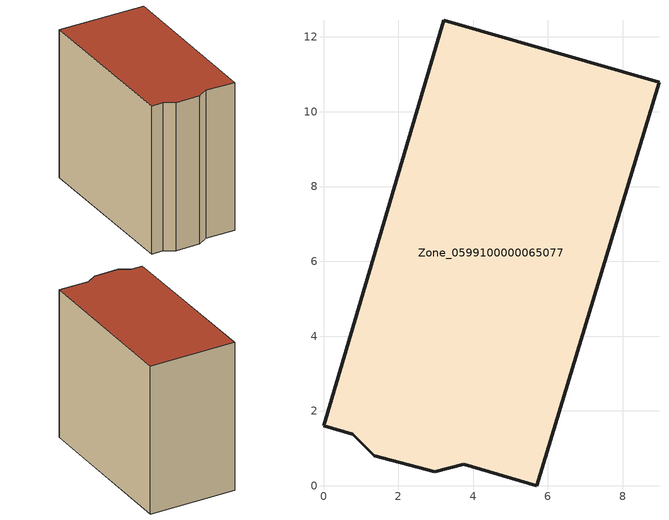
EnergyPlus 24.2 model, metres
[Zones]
Zone_0599100000065077
 floor ground (C_G): 3.75,0.58 2.97,0.37 1.36,0.8 0.78,1.38 0,1.6 3.22,12.45 8.97,10.79 5.7,0 z0
 wall outside (C_F): 0.78,1.38 1.36,0.8 2.97,0.37 3.75,0.58 5.7,0 8.97,10.79 3.22,12.45 0,1.6 0.78,1.38 z0:10.3
 roof outside (C_R): 5.7,0 8.97,10.79 3.22,12.45 0,1.6 0.78,1.38 1.36,0.8 2.97,0.37 3.75,0.58 z10.3
[BUILDING]
Pand.0599100000065077: North Axis=0; Terrain=City; Loads Convergence Tolerance Value=0.04; Temperature Convergence Tolerance Value=0.4; Solar Distribution=FullExterior; Maximum Number of Warmup Days=25; Minimum Number of Warmup Days=1
[Site:Location]
Rotterdam.The.Hague.AP_ZH_NLD Design_Conditions: Latitude=51.96; Longitude=4.45; Time Zone=1; Elevation=-4.5
[SITE:GROUNDTEMPERATURE:BUILDINGSURFACE]
18, 18, 18, 18, 18, 18, 18, 18, 18, 18, 18, 18
[MATERIAL] Thermal Absorptance=0.9; Solar Absorptance=0.7; Visible Absorptance=0.7
Name | Roughness | Thickness | Conductivity | Density | Specific Heat
G.TI.1946 | MediumSmooth | 0.15 | 1 | 540 | 1210
F.TI.1946 | Rough | 0.3 | 0.857143 | 1920 | 840
R.TI.1946 | MediumRough | 0.2 | 0.1 | 1500 | 1000
[CONSTRUCTION]
C_G: G.TI.1946
C_F: F.TI.1946
C_R: R.TI.1946
[ZONE]
Zone_0599100000065077: Type=1; Multiplier=1; Ceiling Height=Autocalculate; Volume=Autocalculate; Floor Area=autocalculate; Part of Total Floor Area=Yes
[ZONEINFILTRATION:DESIGNFLOWRATE]
Infil_Zone_0599100000065077: Zone or ZoneList or Space or SpaceList=Zone_0599100000065077; Schedule=AlwaysOn; Design Flow Rate Calculation Method=Flow/Area; Flow Rate per Floor Area=0.003; Constant Term Coefficient=1; Temperature Term Coefficient=0; Velocity Term Coefficient=0; Velocity Squared Term Coefficient=0
[HVACTEMPLATE:ZONE:IDEALLOADSAIRSYSTEM]
Zone_0599100000065077: Maximum Heating Supply Air Temperature=50; Minimum Cooling Supply Air Temperature=13; Maximum Heating Supply Air Humidity Ratio=0.0156; Minimum Cooling Supply Air Humidity Ratio=0.0077; Heating Limit=NoLimit; Cooling Limit=NoLimit; Dehumidification Control Type=ConstantSensibleHeatRatio; Cooling Sensible Heat Ratio=0.7; Dehumidification Setpoint=60; Humidification Control Type=None; Humidification Setpoint=30; Outdoor Air Method=None; Outdoor Air Flow Rate per Person=0.00944; Outdoor Air Flow Rate per Zone Floor Area=0; Outdoor Air Flow Rate per Zone=0; Demand Controlled Ventilation Type=None; Outdoor Air Economizer Type=NoEconomizer; Heat Recovery Type=None; Sensible Heat Recovery Effectiveness=0.7; Latent Heat Recovery Effectiveness=0.65
[ZONECONTROL:THERMOSTAT]
ThermostatControl_Zone_0599100000065077: Zone or ZoneList=Zone_0599100000065077; Control Type Schedule=DualSetpointControlType; Control 1=Thermostat_Zone_0599100000065077; Temperature Difference Between Cutout And Setpoint=0
[THERMOSTATSETPOINT:DUALSETPOINT]
Thermostat_Zone_0599100000065077: Heating Setpoint Temperature Schedule=HeatingSetpoint_Zone_0599100000065077; Cooling Setpoint Temperature Schedule=CoolingSetpoint_Zone_0599100000065077
[SCHEDULE:COMPACT]
HeatingSetpoint_Zone_0599100000065077: Through: 12/31, For: AllDays, Until: 24:00, 21
CoolingSetpoint_Zone_0599100000065077: Through: 12/31, For: AllDays, Until: 24:00, 24
DualSetpointControlType: Through: 12/31, For: AllDays, Until: 24:00, 4
AlwaysOn: Through: 12/31, For: AllDays, Until: 24:00, 1
